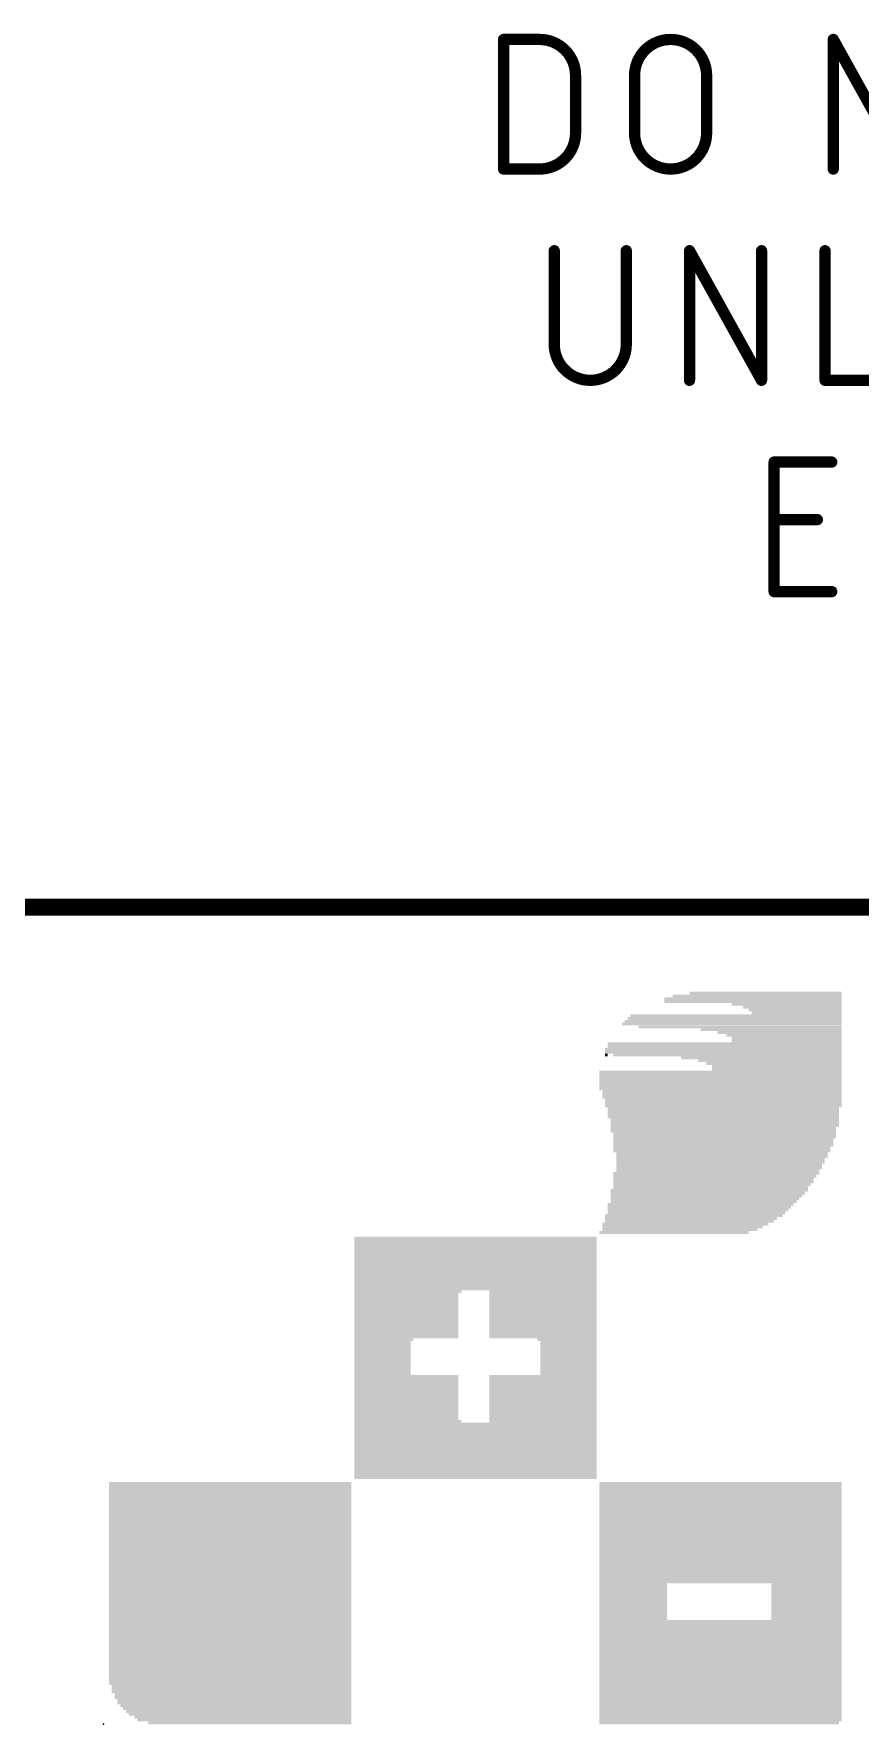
# Model space of a CAD drawing. Extents: x 0 to 100, y 0 to 94.
# Drawn here: x 32.39 to 39.84, y 78.74 to 93.98 of the extents above; entities that cross this region are included whole.
import ezdxf

# ---------------------------------------------------------------- set-up
doc = ezdxf.new("R2010")
doc.units = 0
for name, color, linetype in [('16', 132, 'CONTINUOUS'), ('20', 31, 'CONTINUOUS'), ('21', 253, 'CONTINUOUS'), ('23', 53, 'CONTINUOUS'), ('51', 253, 'CONTINUOUS')]:
    doc.layers.add(name, color=color, linetype=linetype)

# ---------------------------------------------------------------- blocks, each defined once
blk = doc.blocks.new('RECT')
blk.add_solid([(-0.5, -0.5), (0.5, -0.5), (-0.5, 0.5), (0.5, 0.5)])

msp = doc.modelspace()

# ---------------------------------------------------------------- linework, layer by layer
at = {"layer": '16', "const_width": 0.1524}
msp.add_lwpolyline([(100.33, 86.106), (0, 86.106)], dxfattribs=at)
at = {"layer": '20'}
msp.add_line((100.31, 86.03), (0, 86.106), dxfattribs=at)
at = {"layer": '23'}
msp.add_point((33.02, 78.74), dxfattribs=at)
at = {"layer": '51', "const_width": 0.1016}
for points in [[(36.6268, 92.7608), (36.6268, 93.9292)], [(36.6268, 93.9292), (36.9514, 93.9292)], [(39.5986, 92.7608), (39.5986, 93.9292)], [(39.5986, 93.9292), (40.2477, 92.7608)], [(37.2759, 93.6046), (37.2759, 93.0854)], [(37.8079, 93.0854), (37.8079, 93.6046)], [(38.457, 93.6046), (38.457, 93.0854)], [(36.9514, 92.7608), (36.6268, 92.7608)], [(37.084, 92.0242), (37.084, 91.1804)], [(37.7331, 91.1804), (37.7331, 92.0242)], [(38.3032, 90.8558), (38.3032, 92.0242)], [(38.3032, 92.0242), (38.9523, 90.8558)], [(38.9523, 90.8558), (38.9523, 92.0242)], [(39.5247, 92.0242), (39.5247, 90.8558)], [(39.5247, 90.8558), (40.044, 90.8558)], [(39.0656, 88.9508), (39.0656, 90.1192)], [(39.0656, 90.1192), (39.5849, 90.1192)], [(39.0656, 89.5999), (39.4551, 89.5999)], [(39.5849, 88.9508), (39.0656, 88.9508)]]:
    msp.add_lwpolyline(points, dxfattribs=at)
at = {"layer": '51'}
for points, const_width in [([(36.6522, 93.9292, 1), (36.6014, 93.9292)], 0.0508), ([(36.6268, 93.9546, 1), (36.6268, 93.9038)], 0.0508), ([(37.2759, 93.6046, 0.4142), (36.9514, 93.9292)], 0.1016), ([(36.9514, 93.9546, 1), (36.9514, 93.9038)], 0.0508), ([(36.9514, 93.9038, 1), (36.9514, 93.9546)], 0.0508), ([(38.457, 93.6046, 1), (37.8079, 93.6046)], 0.1016), ([(39.624, 93.9292, 1), (39.5732, 93.9292)], 0.0508), ([(39.6208, 93.9415, 1), (39.5764, 93.9169)], 0.0508), ([(37.3013, 93.6046, 1), (37.2505, 93.6046)], 0.0508), ([(37.2505, 93.6046, 1), (37.3013, 93.6046)], 0.0508), ([(37.8333, 93.6046, 1), (37.7825, 93.6046)], 0.0508), ([(37.7825, 93.6046, 1), (37.8333, 93.6046)], 0.0508), ([(38.4824, 93.6046, 1), (38.4316, 93.6046)], 0.0508), ([(38.4316, 93.6046, 1), (38.4824, 93.6046)], 0.0508), ([(36.9514, 92.7608, 0.4142), (37.2759, 93.0854)], 0.1016), ([(37.3013, 93.0854, 1), (37.2505, 93.0854)], 0.0508), ([(37.8079, 93.0854, 1), (38.457, 93.0854)], 0.1016), ([(37.8333, 93.0854, 1), (37.7825, 93.0854)], 0.0508), ([(38.4824, 93.0854, 1), (38.4316, 93.0854)], 0.0508), ([(37.2505, 93.0854, 1), (37.3013, 93.0854)], 0.0508), ([(37.7825, 93.0854, 1), (37.8333, 93.0854)], 0.0508), ([(38.4316, 93.0854, 1), (38.4824, 93.0854)], 0.0508), ([(36.6268, 92.7862, 1), (36.6268, 92.7354)], 0.0508), ([(36.6014, 92.7608, 1), (36.6522, 92.7608)], 0.0508), ([(36.9514, 92.7862, 1), (36.9514, 92.7354)], 0.0508), ([(36.9514, 92.7354, 1), (36.9514, 92.7862)], 0.0508), ([(39.5732, 92.7608, 1), (39.624, 92.7608)], 0.0508), ([(37.1094, 92.0242, 1), (37.0586, 92.0242)], 0.0508), ([(37.7585, 92.0242, 1), (37.7077, 92.0242)], 0.0508), ([(38.3286, 92.0242, 1), (38.2778, 92.0242)], 0.0508), ([(38.3254, 92.0365, 1), (38.281, 92.0119)], 0.0508), ([(38.9777, 92.0242, 1), (38.9269, 92.0242)], 0.0508), ([(39.5501, 92.0242, 1), (39.4993, 92.0242)], 0.0508), ([(37.084, 91.1804, 1), (37.7331, 91.1804)], 0.1016), ([(37.1094, 91.1804, 1), (37.0586, 91.1804)], 0.0508), ([(37.0586, 91.1804, 1), (37.1094, 91.1804)], 0.0508), ([(37.7585, 91.1804, 1), (37.7077, 91.1804)], 0.0508), ([(37.7077, 91.1804, 1), (37.7585, 91.1804)], 0.0508), ([(38.2778, 90.8558, 1), (38.3286, 90.8558)], 0.0508), ([(38.9269, 90.8558, 1), (38.9777, 90.8558)], 0.0508), ([(38.9301, 90.8435, 1), (38.9745, 90.8681)], 0.0508), ([(39.5247, 90.8812, 1), (39.5247, 90.8304)], 0.0508), ([(39.4993, 90.8558, 1), (39.5501, 90.8558)], 0.0508), ([(39.091, 90.1192, 1), (39.0402, 90.1192)], 0.0508), ([(39.0656, 90.1446, 1), (39.0656, 90.0938)], 0.0508), ([(39.5849, 90.0938, 1), (39.5849, 90.1446)], 0.0508), ([(39.0656, 89.6253, 1), (39.0656, 89.5745)], 0.0508), ([(39.4551, 89.5745, 1), (39.4551, 89.6253)], 0.0508), ([(39.0656, 88.9762, 1), (39.0656, 88.9254)], 0.0508), ([(39.0402, 88.9508, 1), (39.091, 88.9508)], 0.0508), ([(39.5849, 88.9254, 1), (39.5849, 88.9762)], 0.0508)]:
    msp.add_lwpolyline(points, format="xyb", dxfattribs=dict(at, const_width=const_width))

# ---------------------------------------------------------------- block references
at = {"layer": '21', "yscale": 0.0254}
for p, xscale in [((38.8747, 85.2805), 1.6002), ((38.8747, 85.2551), 1.6002), ((38.9128, 85.3059), 1.524), ((38.989, 85.3313), 1.3716), ((39.1795, 85.2297), 0.9906), ((39.2303, 85.2043), 0.889), ((38.6842, 85.0519), 1.9812), ((38.6969, 85.0773), 1.9558), ((38.7096, 85.1027), 1.9304), ((38.7223, 85.1281), 1.905), ((39.2557, 85.1789), 0.8382), ((39.2684, 85.1535), 0.8128), ((38.7604, 85.0265), 1.8288), ((39.0398, 85.0011), 1.27), ((39.116, 84.9757), 1.1176), ((39.1541, 84.9503), 1.0414), ((39.1795, 84.9249), 0.9906), ((39.1795, 84.8995), 0.9906), ((38.608, 84.8233), 2.1336), ((38.608, 84.7979), 2.1336), ((37.5539, 84.7725), 0.0254), ((38.6207, 84.8741), 2.1082), ((38.6207, 84.8487), 2.1082), ((38.6461, 84.7725), 2.0574), ((38.9509, 84.7471), 1.4478), ((38.5826, 84.6201), 2.1844), ((38.5826, 84.5947), 2.1844), ((39.0271, 84.7217), 1.2954), ((39.0652, 84.6963), 1.2192), ((39.0906, 84.6709), 1.1684), ((39.0906, 84.6455), 1.1684), ((38.5826, 84.5693), 2.1844), ((38.5826, 84.5439), 2.1844), ((38.5826, 84.5185), 2.1844), ((38.5826, 84.4931), 2.1844), ((38.5826, 84.4677), 2.1844), ((38.5953, 84.4423), 2.159), ((38.5953, 84.4169), 2.159), ((38.5953, 84.3915), 2.159), ((38.608, 84.3661), 2.1336), ((38.608, 84.3407), 2.1336), ((38.608, 84.3153), 2.1336), ((38.608, 84.2899), 2.0828), ((38.608, 84.2645), 2.0828), ((38.608, 84.2391), 2.0828), ((38.608, 84.2137), 2.0828), ((38.6207, 84.1883), 2.0574), ((38.6207, 84.1629), 2.0574), ((38.6207, 84.1375), 2.0574), ((38.608, 84.1121), 2.032), ((38.608, 84.0867), 2.032), ((38.6207, 84.0613), 2.0066), ((38.6207, 84.0359), 2.0066), ((38.608, 84.0105), 1.9812), ((38.608, 83.9851), 1.9812), ((38.608, 83.9597), 1.9812), ((38.5953, 83.9343), 1.9558), ((38.5953, 83.9089), 1.9558), ((38.5953, 83.8835), 1.905), ((38.5953, 83.8581), 1.905), ((38.5826, 83.8327), 1.8796), ((38.5445, 83.7057), 1.8542), ((38.5318, 83.6803), 1.8288), ((38.5826, 83.8073), 1.8796), ((38.5699, 83.7819), 1.8542), ((38.5699, 83.7565), 1.8542), ((38.5572, 83.7311), 1.8288), ((38.481, 83.5533), 1.778), ((38.4683, 83.5279), 1.7526), ((38.5191, 83.6549), 1.8034), ((38.5191, 83.6295), 1.8034), ((38.5064, 83.6041), 1.778), ((38.4937, 83.5787), 1.7526), ((38.4048, 83.4263), 1.6764), ((38.3921, 83.4009), 1.651), ((38.3794, 83.3755), 1.6256), ((38.4556, 83.5025), 1.7272), ((38.4429, 83.4771), 1.7018), ((38.4302, 83.4517), 1.6764), ((38.2651, 83.2485), 1.4986), ((38.2397, 83.2231), 1.4478), ((38.3413, 83.3247), 1.6002), ((38.3159, 83.2993), 1.5494), ((38.3032, 83.2739), 1.524), ((38.3667, 83.3501), 1.6002), ((36.3728, 83.1215), 2.1844), ((36.3728, 83.0961), 2.1844), ((36.3728, 83.0707), 2.1844), ((38.1635, 83.1723), 1.3462), ((38.2143, 83.1977), 1.397), ((36.3728, 83.0453), 2.1844), ((36.3728, 83.0199), 2.1844), ((36.3728, 82.9945), 2.1844), ((36.3728, 82.9691), 2.1844), ((36.3728, 82.9437), 2.1844), ((36.3728, 82.9183), 2.1844), ((36.3728, 82.8929), 2.1844), ((36.3728, 82.8675), 2.1844), ((36.3728, 82.8421), 2.1844), ((36.3728, 82.8167), 2.1844), ((36.3728, 82.7913), 2.1844), ((36.3728, 82.7659), 2.1844), ((36.3728, 82.7405), 2.1844), ((36.3728, 82.7151), 2.1844), ((36.3728, 82.6897), 2.1844), ((36.3728, 82.6643), 2.1844), ((35.7632, 82.6389), 0.9652), ((35.7505, 82.6135), 0.9398), ((36.9824, 82.6389), 0.9652), ((36.9824, 82.6135), 0.9652), ((35.7505, 82.5881), 0.9398), ((35.7505, 82.5627), 0.9398), ((35.7505, 82.5373), 0.9398), ((35.7505, 82.5119), 0.9398), ((35.7505, 82.4865), 0.9398), ((35.7505, 82.4611), 0.9398), ((36.9824, 82.5881), 0.9652), ((36.9824, 82.5627), 0.9652), ((36.9824, 82.5373), 0.9652), ((36.9824, 82.5119), 0.9652), ((36.9824, 82.4865), 0.9652), ((36.9824, 82.4611), 0.9652), ((35.7505, 82.4357), 0.9398), ((35.7505, 82.4103), 0.9398), ((35.7505, 82.3849), 0.9398), ((35.7505, 82.3595), 0.9398), ((35.7505, 82.3341), 0.9398), ((35.7505, 82.3087), 0.9398), ((36.9824, 82.4357), 0.9652), ((36.9824, 82.4103), 0.9652), ((36.9824, 82.3849), 0.9652), ((36.9824, 82.3595), 0.9652), ((36.9824, 82.3341), 0.9652), ((36.9824, 82.3087), 0.9652), ((35.7505, 82.2833), 0.9398), ((35.7505, 82.2579), 0.9398), ((35.7505, 82.2325), 0.9398), ((35.5473, 82.2071), 0.5334), ((35.5346, 82.1817), 0.508), ((35.5346, 82.1563), 0.508), ((36.9824, 82.2833), 0.9652), ((36.9824, 82.2579), 0.9652), ((36.9824, 82.2325), 0.9652), ((37.1983, 82.2071), 0.5334), ((37.211, 82.1817), 0.508), ((37.211, 82.1563), 0.508), ((35.5346, 82.1309), 0.508), ((35.5346, 82.1055), 0.508), ((35.5346, 82.0801), 0.508), ((35.5346, 82.0547), 0.508), ((35.5346, 82.0293), 0.508), ((35.5346, 82.0039), 0.508), ((37.211, 82.1309), 0.508), ((37.211, 82.1055), 0.508), ((37.211, 82.0801), 0.508), ((37.211, 82.0547), 0.508), ((37.211, 82.0293), 0.508), ((37.211, 82.0039), 0.508), ((35.5346, 81.9785), 0.508), ((35.5346, 81.9531), 0.508), ((35.5346, 81.9277), 0.508), ((35.5346, 81.9023), 0.508), ((35.7505, 81.8769), 0.9398), ((35.7505, 81.8515), 0.9398), ((36.9824, 81.8769), 0.9652), ((36.9824, 81.8515), 0.9652), ((37.211, 81.9785), 0.508), ((37.211, 81.9531), 0.508), ((37.211, 81.9277), 0.508), ((37.211, 81.9023), 0.508), ((35.7505, 81.8261), 0.9398), ((35.7505, 81.8007), 0.9398), ((35.7505, 81.7753), 0.9398), ((35.7505, 81.7499), 0.9398), ((35.7505, 81.7245), 0.9398), ((35.7505, 81.6991), 0.9398), ((36.9824, 81.8261), 0.9652), ((36.9824, 81.8007), 0.9652), ((36.9824, 81.7753), 0.9652), ((36.9824, 81.7499), 0.9652), ((36.9824, 81.7245), 0.9652), ((36.9824, 81.6991), 0.9652), ((35.7505, 81.6737), 0.9398), ((35.7505, 81.6483), 0.9398), ((35.7505, 81.6229), 0.9398), ((35.7505, 81.5975), 0.9398), ((35.7505, 81.5721), 0.9398), ((35.7505, 81.5467), 0.9398), ((36.9824, 81.6737), 0.9652), ((36.9824, 81.6483), 0.9652), ((36.9824, 81.6229), 0.9652), ((36.9824, 81.5975), 0.9652), ((36.9824, 81.5721), 0.9652), ((36.9824, 81.5467), 0.9652), ((35.7505, 81.5213), 0.9398), ((35.7505, 81.4959), 0.9398), ((35.7632, 81.4705), 0.9652), ((36.3728, 81.4451), 2.1844), ((36.3728, 81.4197), 2.1844), ((36.3728, 81.3943), 2.1844), ((36.9824, 81.5213), 0.9652), ((36.9824, 81.4959), 0.9652), ((36.9824, 81.4705), 0.9652), ((36.3728, 81.3689), 2.1844), ((36.3728, 81.3435), 2.1844), ((36.3728, 81.3181), 2.1844), ((36.3728, 81.2927), 2.1844), ((36.3728, 81.2673), 2.1844), ((36.3728, 81.2419), 2.1844), ((36.3728, 81.2165), 2.1844), ((36.3728, 81.1911), 2.1844), ((36.3728, 81.1657), 2.1844), ((36.3728, 81.1403), 2.1844), ((36.3728, 81.1149), 2.1844), ((36.3728, 81.0895), 2.1844), ((36.3728, 81.0641), 2.1844), ((36.3728, 81.0387), 2.1844), ((36.3728, 81.0133), 2.1844), ((36.3728, 80.9879), 2.1844), ((36.3728, 80.9625), 2.1844), ((34.163, 80.9117), 2.1844), ((34.163, 80.8863), 2.1844), ((34.163, 80.8609), 2.1844), ((34.163, 80.8355), 2.1844), ((34.163, 80.8101), 2.1844), ((34.163, 80.7847), 2.1844), ((38.5826, 80.9117), 2.1844), ((38.5826, 80.8863), 2.1844), ((38.5826, 80.8609), 2.1844), ((38.5826, 80.8355), 2.1844), ((38.5826, 80.8101), 2.1844), ((38.5826, 80.7847), 2.1844), ((34.163, 80.7593), 2.1844), ((34.163, 80.7339), 2.1844), ((34.163, 80.7085), 2.1844), ((34.163, 80.6831), 2.1844), ((34.163, 80.6577), 2.1844), ((34.163, 80.6323), 2.1844), ((38.5826, 80.7593), 2.1844), ((38.5826, 80.7339), 2.1844), ((38.5826, 80.7085), 2.1844), ((38.5826, 80.6831), 2.1844), ((38.5826, 80.6577), 2.1844), ((38.5826, 80.6323), 2.1844), ((34.163, 80.6069), 2.1844), ((34.163, 80.5815), 2.1844), ((34.163, 80.5561), 2.1844), ((34.163, 80.5307), 2.1844), ((34.163, 80.5053), 2.1844), ((34.163, 80.4799), 2.1844), ((38.5826, 80.6069), 2.1844), ((38.5826, 80.5815), 2.1844), ((38.5826, 80.5561), 2.1844), ((38.5826, 80.5307), 2.1844), ((38.5826, 80.5053), 2.1844), ((38.5826, 80.4799), 2.1844), ((34.163, 80.4545), 2.1844), ((34.163, 80.4291), 2.1844), ((34.163, 80.4037), 2.1844), ((34.163, 80.3783), 2.1844), ((34.163, 80.3529), 2.1844), ((34.163, 80.3275), 2.1844), ((38.5826, 80.4545), 2.1844), ((38.5826, 80.4291), 2.1844), ((38.5826, 80.4037), 2.1844), ((38.5826, 80.3783), 2.1844), ((38.5826, 80.3529), 2.1844), ((38.5826, 80.3275), 2.1844), ((34.163, 80.3021), 2.1844), ((34.163, 80.2767), 2.1844), ((34.163, 80.2513), 2.1844), ((34.163, 80.2259), 2.1844), ((34.163, 80.2005), 2.1844), ((34.163, 80.1751), 2.1844), ((38.5826, 80.3021), 2.1844), ((38.5826, 80.2767), 2.1844), ((38.5826, 80.2513), 2.1844), ((38.5826, 80.2259), 2.1844), ((38.5826, 80.2005), 2.1844), ((38.5826, 80.1751), 2.1844), ((34.163, 80.1497), 2.1844), ((34.163, 80.1243), 2.1844), ((34.163, 80.0989), 2.1844), ((34.163, 80.0735), 2.1844), ((34.163, 80.0481), 2.1844), ((34.163, 80.0227), 2.1844), ((38.5826, 80.1497), 2.1844), ((38.5826, 80.1243), 2.1844), ((38.5826, 80.0989), 2.1844), ((38.5826, 80.0735), 2.1844), ((38.5826, 80.0481), 2.1844), ((38.5826, 80.0227), 2.1844), ((34.163, 79.9973), 2.1844), ((34.163, 79.9719), 2.1844), ((34.163, 79.9465), 2.1844), ((34.163, 79.9211), 2.1844), ((34.163, 79.8957), 2.1844), ((34.163, 79.8703), 2.1844), ((37.7952, 79.9973), 0.6096), ((37.7952, 79.9719), 0.6096), ((37.7952, 79.9465), 0.6096), ((37.7952, 79.9211), 0.6096), ((37.7952, 79.8957), 0.6096), ((37.7952, 79.8703), 0.6096), ((39.3573, 79.9973), 0.635), ((39.3573, 79.9719), 0.635), ((39.3573, 79.9465), 0.635), ((39.3573, 79.9211), 0.635), ((39.3573, 79.8957), 0.635), ((39.3573, 79.8703), 0.635), ((34.163, 79.8449), 2.1844), ((34.163, 79.8195), 2.1844), ((34.163, 79.7941), 2.1844), ((34.163, 79.7687), 2.1844), ((34.163, 79.7433), 2.1844), ((34.163, 79.7179), 2.1844), ((37.7952, 79.8449), 0.6096), ((37.7952, 79.8195), 0.6096), ((37.7952, 79.7941), 0.6096), ((37.7952, 79.7687), 0.6096), ((37.7952, 79.7433), 0.6096), ((37.7952, 79.7179), 0.6096), ((39.3573, 79.8449), 0.635), ((39.3573, 79.8195), 0.635), ((39.3573, 79.7941), 0.635), ((39.3573, 79.7687), 0.635), ((39.3573, 79.7433), 0.635), ((39.3573, 79.7179), 0.635), ((34.163, 79.6925), 2.1844), ((34.163, 79.6671), 2.1844), ((34.163, 79.6417), 2.1844), ((34.163, 79.6163), 2.1844), ((34.163, 79.5909), 2.1844), ((34.163, 79.5655), 2.1844), ((37.7952, 79.6925), 0.6096), ((38.5826, 79.6671), 2.1844), ((38.5826, 79.6417), 2.1844), ((38.5826, 79.6163), 2.1844), ((38.5826, 79.5909), 2.1844), ((38.5826, 79.5655), 2.1844), ((39.3573, 79.6925), 0.635), ((34.163, 79.5401), 2.1844), ((34.163, 79.5147), 2.1844), ((34.163, 79.4893), 2.1844), ((34.163, 79.4639), 2.1844), ((34.163, 79.4385), 2.1844), ((34.163, 79.4131), 2.1844), ((38.5826, 79.5401), 2.1844), ((38.5826, 79.5147), 2.1844), ((38.5826, 79.4893), 2.1844), ((38.5826, 79.4639), 2.1844), ((38.5826, 79.4385), 2.1844), ((38.5826, 79.4131), 2.1844), ((34.163, 79.3877), 2.1844), ((34.163, 79.3623), 2.1844), ((34.163, 79.3369), 2.1844), ((34.163, 79.3115), 2.1844), ((34.163, 79.2861), 2.1844), ((34.163, 79.2607), 2.1844), ((38.5826, 79.3877), 2.1844), ((38.5826, 79.3623), 2.1844), ((38.5826, 79.3369), 2.1844), ((38.5826, 79.3115), 2.1844), ((38.5826, 79.2861), 2.1844), ((38.5826, 79.2607), 2.1844), ((34.163, 79.2353), 2.1844), ((34.163, 79.2099), 2.1844), ((34.163, 79.1845), 2.1844), ((34.163, 79.1591), 2.1844), ((34.163, 79.1337), 2.1844), ((34.163, 79.1083), 2.1844), ((38.5826, 79.2353), 2.1844), ((38.5826, 79.2099), 2.1844), ((38.5826, 79.1845), 2.1844), ((38.5826, 79.1591), 2.1844), ((38.5826, 79.1337), 2.1844), ((38.5826, 79.1083), 2.1844), ((34.1757, 79.0829), 2.159), ((34.1757, 79.0575), 2.159), ((34.1757, 79.0321), 2.159), ((34.1884, 79.0067), 2.1336), ((34.1884, 78.9813), 2.1336), ((34.2011, 78.9559), 2.1082), ((38.5826, 79.0829), 2.1844), ((38.5826, 79.0575), 2.1844), ((38.5826, 79.0321), 2.1844), ((38.5826, 79.0067), 2.1844), ((38.5826, 78.9813), 2.1844), ((38.5826, 78.9559), 2.1844), ((34.2011, 78.9305), 2.1082), ((34.2138, 78.9051), 2.0828), ((34.2265, 78.8797), 2.0574), ((34.2392, 78.8543), 2.032), ((34.2519, 78.8289), 2.0066), ((34.2773, 78.8035), 1.9558), ((38.5826, 78.9305), 2.1844), ((38.5826, 78.9051), 2.1844), ((38.5826, 78.8797), 2.1844), ((38.5826, 78.8543), 2.1844), ((38.5826, 78.8289), 2.1844), ((38.5826, 78.8035), 2.1844), ((34.29, 78.7781), 1.9304), ((34.3408, 78.7527), 1.8288), ((38.5826, 78.7781), 2.1844), ((38.5699, 78.7527), 2.159)]:
    msp.add_blockref('RECT', p, dxfattribs=dict(at, xscale=xscale))

doc.saveas('drawing.dxf')
